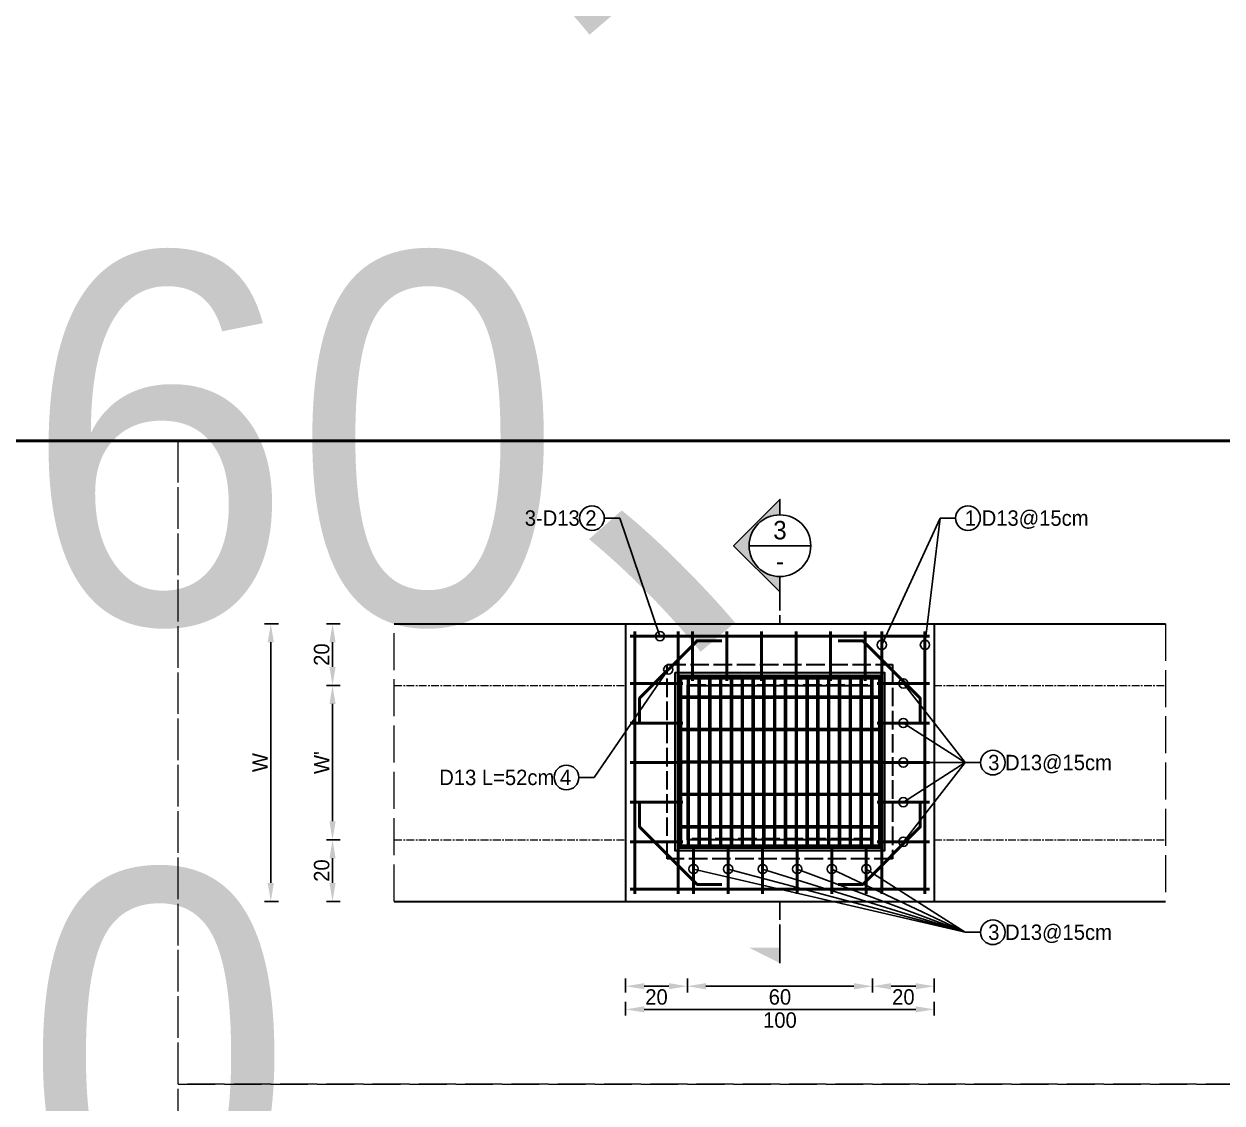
# Model space of a CAD drawing. Extents: x -7340 to 3675, y -3342 to 777.
# Drawn here: x -5630 to -5241.7, y -971.6 to -621.8 of the extents above; entities that cross this region are included whole.
import ezdxf
from ezdxf import colors
from ezdxf.entities.mleader import LeaderData, LeaderLine
from ezdxf.math import Vec2, Vec3

# ---------------------------------------------------------------- set-up
doc = ezdxf.new("R2010")
doc.units = 0
doc.header["$MEASUREMENT"] = 0
doc.linetypes.add('ACAD_ISO02W100', pattern=[15, 12, -3])
doc.linetypes.add('CENTERX2', pattern=[4, 2.5, -0.5, 0.5, -0.5])
for name, color, linetype, lineweight in [('一、3.基本-變更', 1, 'Continuous', 50), ('二、1.繪圖-既有設施', 8, 'Continuous', 20), ('二、2.繪圖-施作項目', 181, 'Continuous', 30), ('二、5.繪圖-鋼筋', 60, 'Continuous', 50), ('二、6.繪圖-其他施作項目', 35, 'Continuous', 30)]:
    doc.layers.add(name, color=color, linetype=linetype, lineweight=lineweight)
doc.layers.add('一、4.基本-隱藏', color=9, linetype='ACAD_ISO02W100', lineweight=20, plot=False)
doc.layers.add('三、3.文字-註解文字', color=2, linetype='Continuous')
doc.styles.add('次圖名(詳圖)', font='MS PGothic.ttf', dxfattribs={"height": 6})
doc.styles.add('註解文字(詳圖)', font='MS PGothic.ttf', dxfattribs={"height": 5})
doc.dimstyles.new('註解文字(詳圖)', dxfattribs={"dimtxt": 5, "dimasz": 6, "dimexe": 2, "dimexo": 5, "dimgap": 1, "dimtad": 2, "dimzin": 0, "dimdsep": 46, "dimtxsty": '註解文字(詳圖)', "dimcen": 0.1, "dimclrd": 144, "dimclre": 144, "dimclrt": 256, "dimadec": 0, "dimazin": 0, "dimtfac": 1, "dimtofl": 0, "dimtmove": 0, "dimatfit": 3, "dimfxlon": 1, "dimtolj": 1, "dimtzin": 0, "dimlwd": -1, "dimlwe": -1, "dimarcsym": 1})
pattern_1 = [(45, (-6705.3608, -652.3457), (-2.65165, 2.65165), []), (45, (-6704.477, -652.3457), (-2.65165, 2.65165), []), (45, (-6703.593, -652.3457), (-2.65165, 2.65165), []), (45, (-6702.709, -652.3457), (-2.65165, 2.65165), [])]

# ---------------------------------------------------------------- blocks, each defined once
blk = doc.blocks.new('*D345')
at = {"layer": 'Defpoints', "color": 0, "transparency": 16777216}
for p in [(-5530, -816.25), (-5510, -816.25), (-5510, -836.25)]:
    blk.add_point(p, dxfattribs=at)
at = {"layer": '三、3.文字-註解文字', "color": 144, "transparency": 16777216}
for p, q in [((-5527.5, -816.25), (-5532, -816.25)), ((-5530, -830.25), (-5530, -822.25)), ((-5527.5, -836.25), (-5532, -836.25))]:
    blk.add_line(p, q, dxfattribs=at)
for points in [[(-5531, -822.25), (-5529, -822.25), (-5530, -816.25)], [(-5531, -830.25), (-5529, -830.25), (-5530, -836.25)]]:
    blk.add_solid(points, dxfattribs=at)
at = {"layer": '三、3.文字-註解文字', "transparency": 16777216, "insert": (-5533.5, -826.25), "char_height": 5, "attachment_point": 5, "rotation": 90, "style": '註解文字(詳圖)'}
blk.add_mtext('\\A1;20', dxfattribs=at)
blk = doc.blocks.new('*D346')
at = {"layer": 'Defpoints', "color": 0, "transparency": 16777216}
for p in [(-5510, -836.25), (-5530, -886.25), (-5510, -886.25)]:
    blk.add_point(p, dxfattribs=at)
at = {"layer": '三、3.文字-註解文字', "color": 144, "transparency": 16777216}
for p, q in [((-5527.5, -836.25), (-5532, -836.25)), ((-5530, -842.25), (-5530, -880.25)), ((-5527.5, -886.25), (-5532, -886.25))]:
    blk.add_line(p, q, dxfattribs=at)
for points in [[(-5531, -842.25), (-5529, -842.25), (-5530, -836.25)], [(-5531, -880.25), (-5529, -880.25), (-5530, -886.25)]]:
    blk.add_solid(points, dxfattribs=at)
at = {"layer": '三、3.文字-註解文字', "transparency": 16777216, "insert": (-5533.5, -861.25), "char_height": 5, "attachment_point": 5, "rotation": 90, "style": '註解文字(詳圖)'}
blk.add_mtext("\\A1;W'", dxfattribs=at)
blk = doc.blocks.new('*D347')
at = {"layer": 'Defpoints', "color": 0, "transparency": 16777216}
for p in [(-5510, -886.25), (-5530, -906.25), (-5510, -906.25)]:
    blk.add_point(p, dxfattribs=at)
at = {"layer": '三、3.文字-註解文字', "color": 144, "transparency": 16777216}
for p, q in [((-5527.5, -886.25), (-5532, -886.25)), ((-5530, -892.25), (-5530, -900.25)), ((-5527.5, -906.25), (-5532, -906.25))]:
    blk.add_line(p, q, dxfattribs=at)
for points in [[(-5531, -892.25), (-5529, -892.25), (-5530, -886.25)], [(-5531, -900.25), (-5529, -900.25), (-5530, -906.25)]]:
    blk.add_solid(points, dxfattribs=at)
at = {"layer": '三、3.文字-註解文字', "transparency": 16777216, "insert": (-5533.5, -896.25), "char_height": 5, "attachment_point": 5, "rotation": 90, "style": '註解文字(詳圖)'}
blk.add_mtext('\\A1;20', dxfattribs=at)
blk = doc.blocks.new('*D348')
at = {"layer": 'Defpoints', "color": 0, "transparency": 16777216}
for p in [(-5510, -816.25), (-5550, -906.25), (-5510, -906.25)]:
    blk.add_point(p, dxfattribs=at)
at = {"layer": '三、3.文字-註解文字', "color": 144, "transparency": 16777216}
for p, q in [((-5547.5, -816.25), (-5552, -816.25)), ((-5550, -822.25), (-5550, -900.25)), ((-5547.5, -906.25), (-5552, -906.25))]:
    blk.add_line(p, q, dxfattribs=at)
for points in [[(-5551, -822.25), (-5549, -822.25), (-5550, -816.25)], [(-5551, -900.25), (-5549, -900.25), (-5550, -906.25)]]:
    blk.add_solid(points, dxfattribs=at)
at = {"layer": '三、3.文字-註解文字', "transparency": 16777216, "insert": (-5553.5, -861.25), "char_height": 5, "attachment_point": 5, "rotation": 90, "style": '註解文字(詳圖)'}
blk.add_mtext('\\A1;W', dxfattribs=at)
blk = doc.blocks.new('_Small')
at = {"color": 0, "linetype": 'ByBlock', "lineweight": -2}
blk.add_circle((0, 0), 0.25, dxfattribs=at)
blk = doc.blocks.new('*D371')
at = {"layer": 'Defpoints', "color": 0, "transparency": 16777216}
for p in [(-5435, -886.25), (-5415, -886.25), (-5435, -933.75)]:
    blk.add_point(p, dxfattribs=at)
at = {"layer": '三、3.文字-註解文字', "color": 144, "transparency": 16777216}
for p, q in [((-5435, -931.25), (-5435, -935.75)), ((-5415, -931.25), (-5415, -935.75)), ((-5421, -933.75), (-5429, -933.75))]:
    blk.add_line(p, q, dxfattribs=at)
for points in [[(-5429, -932.75), (-5429, -934.75), (-5435, -933.75)], [(-5421, -932.75), (-5421, -934.75), (-5415, -933.75)]]:
    blk.add_solid(points, dxfattribs=at)
at = {"layer": '三、3.文字-註解文字', "transparency": 16777216, "insert": (-5425, -937.25), "char_height": 5, "attachment_point": 5, "style": '註解文字(詳圖)'}
blk.add_mtext('\\A1;20', dxfattribs=at)
blk = doc.blocks.new('*D368')
at = {"layer": 'Defpoints', "color": 0, "transparency": 16777216}
for p in [(-5415, -886.25), (-5355, -886.25), (-5355, -933.75)]:
    blk.add_point(p, dxfattribs=at)
at = {"layer": '三、3.文字-註解文字', "color": 144, "transparency": 16777216}
for p, q in [((-5415, -931.25), (-5415, -935.75)), ((-5355, -931.25), (-5355, -935.75)), ((-5409, -933.75), (-5361, -933.75))]:
    blk.add_line(p, q, dxfattribs=at)
for points in [[(-5409, -932.75), (-5409, -934.75), (-5415, -933.75)], [(-5361, -932.75), (-5361, -934.75), (-5355, -933.75)]]:
    blk.add_solid(points, dxfattribs=at)
at = {"layer": '三、3.文字-註解文字', "transparency": 16777216, "insert": (-5385, -937.25), "char_height": 5, "attachment_point": 5, "style": '註解文字(詳圖)'}
blk.add_mtext('\\A1;60', dxfattribs=at)
blk = doc.blocks.new('*D369')
at = {"layer": 'Defpoints', "color": 0, "transparency": 16777216}
for p in [(-5355, -886.25), (-5335, -886.25), (-5335, -933.75)]:
    blk.add_point(p, dxfattribs=at)
at = {"layer": '三、3.文字-註解文字', "color": 144, "transparency": 16777216}
for p, q in [((-5355, -931.25), (-5355, -935.75)), ((-5335, -931.25), (-5335, -935.75)), ((-5349, -933.75), (-5341, -933.75))]:
    blk.add_line(p, q, dxfattribs=at)
for points in [[(-5349, -932.75), (-5349, -934.75), (-5355, -933.75)], [(-5341, -932.75), (-5341, -934.75), (-5335, -933.75)]]:
    blk.add_solid(points, dxfattribs=at)
at = {"layer": '三、3.文字-註解文字', "transparency": 16777216, "insert": (-5345, -937.25), "char_height": 5, "attachment_point": 5, "style": '註解文字(詳圖)'}
blk.add_mtext('\\A1;20', dxfattribs=at)
blk = doc.blocks.new('*D370')
at = {"layer": 'Defpoints', "color": 0, "transparency": 16777216}
for p in [(-5435, -906.25), (-5335, -906.25), (-5335, -941.25)]:
    blk.add_point(p, dxfattribs=at)
at = {"layer": '三、3.文字-註解文字', "color": 144, "transparency": 16777216}
for p, q in [((-5435, -938.75), (-5435, -943.25)), ((-5335, -938.75), (-5335, -943.25)), ((-5429, -941.25), (-5341, -941.25))]:
    blk.add_line(p, q, dxfattribs=at)
for points in [[(-5429, -940.25), (-5429, -942.25), (-5435, -941.25)], [(-5341, -940.25), (-5341, -942.25), (-5335, -941.25)]]:
    blk.add_solid(points, dxfattribs=at)
at = {"layer": '三、3.文字-註解文字', "transparency": 16777216, "insert": (-5385, -944.75), "char_height": 5, "attachment_point": 5, "style": '註解文字(詳圖)'}
blk.add_mtext('\\A1;100', dxfattribs=at)

msp = doc.modelspace()

# ---------------------------------------------------------------- hatches: boundary and pattern name
at = {"layer": '三、3.文字-註解文字'}
h = msp.add_hatch(color=256, dxfattribs=at)
h.dxf.hatch_style = 1
h.paths.add_polyline_path([(-5385, -775.943), (-5400, -790.943), (-5385, -805.943), (-5385, -800.943, -0.4142136), (-5395, -790.943, -0.4142136), (-5385, -780.943)])
h = msp.add_hatch(color=256, dxfattribs=at)
h.dxf.hatch_style = 1
h.paths.add_polyline_path([(-5395, -921.25), (-5385, -926.25), (-5385, -921.25)])
at = {"layer": '二、6.繪圖-其他施作項目'}
h = msp.add_hatch(color=256, dxfattribs=at)
h.dxf.hatch_style = 1
h.paths.add_polyline_path([(-5418.9, -889.9), (-5351.1, -889.9), (-5351.1, -832.1), (-5418.9, -832.1)])
h.paths.add_polyline_path([(-5418, -889), (-5352, -889), (-5352, -833), (-5418, -833)], flags=16)
h = msp.add_hatch(dxfattribs=at)
h.set_pattern_fill('ANSI34', color=256, scale=5)
h.set_pattern_definition(pattern_1)
h.paths.add_polyline_path([(-5353, -839.75), (-5417, -839.75), (-5417, -840.25), (-5353, -840.25)])
h = msp.add_hatch(dxfattribs=at)
h.set_pattern_fill('ANSI34', color=256, scale=5)
h.set_pattern_definition(pattern_1)
h.paths.add_polyline_path([(-5353, -850.25), (-5417, -850.25), (-5417, -850.75), (-5353, -850.75)])
h = msp.add_hatch(dxfattribs=at)
h.set_pattern_fill('ANSI34', color=256, scale=5)
h.set_pattern_definition(pattern_1)
h.paths.add_polyline_path([(-5353, -860.75), (-5417, -860.75), (-5417, -861.25), (-5353, -861.25)])
h = msp.add_hatch(dxfattribs=at)
h.set_pattern_fill('ANSI34', color=256, scale=5)
h.set_pattern_definition(pattern_1)
h.paths.add_polyline_path([(-5353, -871.25), (-5417, -871.25), (-5417, -871.75), (-5353, -871.75)])
h = msp.add_hatch(dxfattribs=at)
h.set_pattern_fill('ANSI34', color=256, scale=5)
h.set_pattern_definition(pattern_1)
h.paths.add_polyline_path([(-5353, -881.75), (-5417, -881.75), (-5417, -882.25), (-5353, -882.25)])

# ---------------------------------------------------------------- linework, layer by layer
at = {"layer": '一、3.基本-變更'}
msp.add_lwpolyline([(-7340, -757), (-3920, -757), (-3920, -1264), (-7340, -1264)], close=True, dxfattribs=at)
at = {"layer": '一、4.基本-隱藏'}
for points in [[(-5580, -757), (-4800, -757), (-4800, -1264), (-5580, -1264)], [(-5580, -757), (-5190, -757), (-5190, -965.5), (-5580, -965.5)], [(-5510, -816.25), (-5260, -816.25), (-5260, -906.25), (-5510, -906.25)], [(-5580, -965.5), (-5190, -965.5), (-5190, -1010.5), (-5580, -1010.5)]]:
    msp.add_lwpolyline(points, close=True, dxfattribs=at)
at = {"layer": '三、3.文字-註解文字'}
for points in [[(-5385, -780.943), (-5385, -775.943), (-5400, -790.943), (-5385, -805.943), (-5385, -800.943)], [(-5395, -790.943), (-5375, -790.943)], [(-5385, -926.25), (-5385, -916.25)]]:
    msp.add_lwpolyline(points, dxfattribs=at)
at = {"layer": '三、3.文字-註解文字', "linetype": 'ACAD_ISO02W100', "ltscale": 0.5}
for points in [[(-5385, -805.943), (-5385, -815.943)], [(-5385, -906.25), (-5385, -916.25)]]:
    msp.add_lwpolyline(points, dxfattribs=at)
at = {"layer": '三、3.文字-註解文字'}
for centre, radius in [((-5445.93, -782), 4), ((-5324.07, -782), 4), ((-5385, -790.943), 10), ((-5316, -861.25), 4), ((-5454.181, -866.069), 4), ((-5316, -916.25), 4)]:
    msp.add_circle(centre, radius, dxfattribs=at)
at = {"layer": '二、1.繪圖-既有設施', "linetype": 'CENTERX2'}
for points in [[(-5510, -836.25), (-5435, -836.25)], [(-5335, -836.25), (-5260, -836.25)], [(-5510, -886.25), (-5435, -886.25)], [(-5335, -886.25), (-5260, -886.25)]]:
    msp.add_lwpolyline(points, dxfattribs=at)
at = {"layer": '二、2.繪圖-施作項目'}
for points in [[(-5510, -816.25), (-5260, -816.25)], [(-5435, -816.25), (-5435, -906.25)], [(-5335, -816.25), (-5335, -906.25)], [(-5510, -906.25), (-5260, -906.25)]]:
    msp.add_lwpolyline(points, dxfattribs=at)
msp.add_lwpolyline([(-5415, -836.25), (-5355, -836.25), (-5355, -886.25), (-5415, -886.25)], close=True, dxfattribs=at)
at = {"layer": '二、5.繪圖-鋼筋'}
for points in [[(-5432, -818.75), (-5432, -903.75)], [(-5418, -818.75), (-5418, -903.75)], [(-5413.362, -834.75), (-5413.362, -818.75)], [(-5402.162, -834.75), (-5402.162, -818.75)], [(-5390.962, -834.75), (-5390.962, -818.75)], [(-5379.762, -834.75), (-5379.762, -818.75)], [(-5368.562, -834.75), (-5368.562, -818.75)], [(-5357.362, -834.75), (-5357.362, -818.75)], [(-5352, -818.75), (-5352, -903.75)], [(-5338, -818.75), (-5338, -903.75)], [(-5433.5, -820.25), (-5336.5, -820.25)], [(-5430.5, -848.388), (-5430.5, -840.388), (-5411.862, -821.75), (-5403.862, -821.75)], [(-5339.5, -848.388), (-5339.5, -840.388), (-5358.138, -821.75), (-5366.138, -821.75)], [(-5433.5, -835.6), (-5416.5, -835.6)], [(-5353.5, -835.6), (-5336.5, -835.6)], [(-5433.5, -848.43), (-5416.5, -848.43)], [(-5353.5, -848.43), (-5336.5, -848.43)], [(-5433.5, -861.25), (-5416.5, -861.25)], [(-5353.5, -861.25), (-5336.5, -861.25)], [(-5433.5, -874.09), (-5416.5, -874.09)], [(-5430.5, -874.112), (-5430.5, -882.112), (-5411.862, -900.75), (-5403.862, -900.75)], [(-5339.5, -874.112), (-5339.5, -882.112), (-5358.138, -900.75), (-5366.138, -900.75)], [(-5353.5, -874.09), (-5336.5, -874.09)], [(-5433.5, -886.92), (-5416.5, -886.92)], [(-5413, -903.75), (-5413, -887.75)], [(-5401.8, -903.75), (-5401.8, -887.75)], [(-5390.6, -903.75), (-5390.6, -887.75)], [(-5379.4, -903.75), (-5379.4, -887.75)], [(-5368.2, -903.75), (-5368.2, -887.75)], [(-5357, -903.75), (-5357, -887.75)], [(-5353.5, -886.92), (-5336.5, -886.92)], [(-5433.5, -902.25), (-5336.5, -902.25)]]:
    msp.add_lwpolyline(points, dxfattribs=at)
at = {"layer": '二、6.繪圖-其他施作項目', "linetype": 'ACAD_ISO02W100', "ltscale": 0.5}
for points in [[(-5421.5, -829.5), (-5348.5, -829.5), (-5348.5, -892.5), (-5421.5, -892.5)], [(-5415, -836), (-5355, -836), (-5355, -886), (-5415, -886)]]:
    msp.add_lwpolyline(points, close=True, dxfattribs=at)
at = {"layer": '二、6.繪圖-其他施作項目'}
for points in [[(-5418.9, -832.1), (-5351.1, -832.1), (-5351.1, -889.9), (-5418.9, -889.9)], [(-5418, -833), (-5352, -833), (-5352, -889), (-5418, -889)], [(-5417.5, -833.5), (-5352.5, -833.5), (-5352.5, -888.5), (-5417.5, -888.5)]]:
    msp.add_lwpolyline(points, close=True, dxfattribs=at)
for points in [[(-5417.5, -833.5), (-5352.5, -833.5)], [(-5417.5, -833.5), (-5417.5, -888.5)], [(-5417, -833.5), (-5417, -888.5)], [(-5417, -834), (-5353, -834)], [(-5415, -834), (-5415, -839.75)], [(-5414.5, -834), (-5414.5, -839.75)], [(-5411.5, -834), (-5411.5, -839.75)], [(-5411, -834), (-5411, -839.75)], [(-5408, -834), (-5408, -839.75)], [(-5407.5, -834), (-5407.5, -839.75)], [(-5404.5, -834), (-5404.5, -839.75)], [(-5404, -834), (-5404, -839.75)], [(-5401, -834), (-5401, -839.75)], [(-5400.5, -834), (-5400.5, -839.75)], [(-5397.5, -834), (-5397.5, -839.75)], [(-5397, -834), (-5397, -839.75)], [(-5394, -834), (-5394, -839.75)], [(-5393.5, -834), (-5393.5, -839.75)], [(-5390.5, -834), (-5390.5, -839.75)], [(-5390, -834), (-5390, -839.75)], [(-5387, -834), (-5387, -839.75)], [(-5386.5, -834), (-5386.5, -839.75)], [(-5383.5, -834), (-5383.5, -839.75)], [(-5383, -834), (-5383, -839.75)], [(-5380, -834), (-5380, -839.75)], [(-5379.5, -834), (-5379.5, -839.75)], [(-5376.5, -834), (-5376.5, -839.75)], [(-5376, -834), (-5376, -839.75)], [(-5373, -834), (-5373, -839.75)], [(-5372.5, -834), (-5372.5, -839.75)], [(-5369.5, -834), (-5369.5, -839.75)], [(-5369, -834), (-5369, -839.75)], [(-5366, -834), (-5366, -839.75)], [(-5365.5, -834), (-5365.5, -839.75)], [(-5362.5, -834), (-5362.5, -839.75)], [(-5362, -834), (-5362, -839.75)], [(-5359, -834), (-5359, -839.75)], [(-5358.5, -834), (-5358.5, -839.75)], [(-5355.5, -834), (-5355.5, -839.75)], [(-5355, -834), (-5355, -839.75)], [(-5353, -833.5), (-5353, -888.5)], [(-5352.5, -833.5), (-5352.5, -888.5)], [(-5417, -839.75), (-5353, -839.75)], [(-5417, -840.25), (-5353, -840.25)], [(-5415, -840.25), (-5415, -850.25)], [(-5414.5, -840.25), (-5414.5, -850.25)], [(-5411.5, -840.25), (-5411.5, -850.25)], [(-5411, -840.25), (-5411, -850.25)], [(-5408, -840.25), (-5408, -850.25)], [(-5407.5, -840.25), (-5407.5, -850.25)], [(-5404.5, -840.25), (-5404.5, -850.25)], [(-5404, -840.25), (-5404, -850.25)], [(-5401, -840.25), (-5401, -850.25)], [(-5400.5, -840.25), (-5400.5, -850.25)], [(-5397.5, -840.25), (-5397.5, -850.25)], [(-5397, -840.25), (-5397, -850.25)], [(-5394, -840.25), (-5394, -850.25)], [(-5393.5, -840.25), (-5393.5, -850.25)], [(-5390.5, -840.25), (-5390.5, -850.25)], [(-5390, -840.25), (-5390, -850.25)], [(-5387, -840.25), (-5387, -850.25)], [(-5386.5, -840.25), (-5386.5, -850.25)], [(-5383.5, -840.25), (-5383.5, -850.25)], [(-5383, -840.25), (-5383, -850.25)], [(-5380, -840.25), (-5380, -850.25)], [(-5379.5, -840.25), (-5379.5, -850.25)], [(-5376.5, -840.25), (-5376.5, -850.25)], [(-5376, -840.25), (-5376, -850.25)], [(-5373, -840.25), (-5373, -850.25)], [(-5372.5, -840.25), (-5372.5, -850.25)], [(-5369.5, -840.25), (-5369.5, -850.25)], [(-5369, -840.25), (-5369, -850.25)], [(-5366, -840.25), (-5366, -850.25)], [(-5365.5, -840.25), (-5365.5, -850.25)], [(-5362.5, -840.25), (-5362.5, -850.25)], [(-5362, -840.25), (-5362, -850.25)], [(-5359, -840.25), (-5359, -850.25)], [(-5358.5, -840.25), (-5358.5, -850.25)], [(-5355.5, -840.25), (-5355.5, -850.25)], [(-5355, -840.25), (-5355, -850.25)], [(-5417, -850.25), (-5353, -850.25)], [(-5417, -850.75), (-5353, -850.75)], [(-5415, -850.75), (-5415, -860.75)], [(-5414.5, -850.75), (-5414.5, -860.75)], [(-5411.5, -850.75), (-5411.5, -860.75)], [(-5411, -850.75), (-5411, -860.75)], [(-5408, -850.75), (-5408, -860.75)], [(-5407.5, -850.75), (-5407.5, -860.75)], [(-5404.5, -850.75), (-5404.5, -860.75)], [(-5404, -850.75), (-5404, -860.75)], [(-5401, -850.75), (-5401, -860.75)], [(-5400.5, -850.75), (-5400.5, -860.75)], [(-5397.5, -850.75), (-5397.5, -860.75)], [(-5397, -850.75), (-5397, -860.75)], [(-5394, -850.75), (-5394, -860.75)], [(-5393.5, -850.75), (-5393.5, -860.75)], [(-5390.5, -850.75), (-5390.5, -860.75)], [(-5390, -850.75), (-5390, -860.75)], [(-5387, -850.75), (-5387, -860.75)], [(-5386.5, -850.75), (-5386.5, -860.75)], [(-5383.5, -850.75), (-5383.5, -860.75)], [(-5383, -850.75), (-5383, -860.75)], [(-5380, -850.75), (-5380, -860.75)], [(-5379.5, -850.75), (-5379.5, -860.75)], [(-5376.5, -850.75), (-5376.5, -860.75)], [(-5376, -850.75), (-5376, -860.75)], [(-5373, -850.75), (-5373, -860.75)], [(-5372.5, -850.75), (-5372.5, -860.75)], [(-5369.5, -850.75), (-5369.5, -860.75)], [(-5369, -850.75), (-5369, -860.75)], [(-5366, -850.75), (-5366, -860.75)], [(-5365.5, -850.75), (-5365.5, -860.75)], [(-5362.5, -850.75), (-5362.5, -860.75)], [(-5362, -850.75), (-5362, -860.75)], [(-5359, -850.75), (-5359, -860.75)], [(-5358.5, -850.75), (-5358.5, -860.75)], [(-5355.5, -850.75), (-5355.5, -860.75)], [(-5355, -850.75), (-5355, -860.75)], [(-5417, -860.75), (-5353, -860.75)], [(-5417, -861.25), (-5353, -861.25)], [(-5415, -861.25), (-5415, -871.25)], [(-5414.5, -861.25), (-5414.5, -871.25)], [(-5411.5, -861.25), (-5411.5, -871.25)], [(-5411, -861.25), (-5411, -871.25)], [(-5408, -861.25), (-5408, -871.25)], [(-5407.5, -861.25), (-5407.5, -871.25)], [(-5404.5, -861.25), (-5404.5, -871.25)], [(-5404, -861.25), (-5404, -871.25)], [(-5401, -861.25), (-5401, -871.25)], [(-5400.5, -861.25), (-5400.5, -871.25)], [(-5397.5, -861.25), (-5397.5, -871.25)], [(-5397, -861.25), (-5397, -871.25)], [(-5394, -861.25), (-5394, -871.25)], [(-5393.5, -861.25), (-5393.5, -871.25)], [(-5390.5, -861.25), (-5390.5, -871.25)], [(-5390, -861.25), (-5390, -871.25)], [(-5387, -861.25), (-5387, -871.25)], [(-5386.5, -861.25), (-5386.5, -871.25)], [(-5383.5, -861.25), (-5383.5, -871.25)], [(-5383, -861.25), (-5383, -871.25)], [(-5380, -861.25), (-5380, -871.25)], [(-5379.5, -861.25), (-5379.5, -871.25)], [(-5376.5, -861.25), (-5376.5, -871.25)], [(-5376, -861.25), (-5376, -871.25)], [(-5373, -861.25), (-5373, -871.25)], [(-5372.5, -861.25), (-5372.5, -871.25)], [(-5369.5, -861.25), (-5369.5, -871.25)], [(-5369, -861.25), (-5369, -871.25)], [(-5366, -861.25), (-5366, -871.25)], [(-5365.5, -861.25), (-5365.5, -871.25)], [(-5362.5, -861.25), (-5362.5, -871.25)], [(-5362, -861.25), (-5362, -871.25)], [(-5359, -861.25), (-5359, -871.25)], [(-5358.5, -861.25), (-5358.5, -871.25)], [(-5355.5, -861.25), (-5355.5, -871.25)], [(-5355, -861.25), (-5355, -871.25)], [(-5417, -871.25), (-5353, -871.25)], [(-5417, -871.75), (-5353, -871.75)], [(-5415, -871.75), (-5415, -881.75)], [(-5414.5, -871.75), (-5414.5, -881.75)], [(-5411.5, -871.75), (-5411.5, -881.75)], [(-5411, -871.75), (-5411, -881.75)], [(-5408, -871.75), (-5408, -881.75)], [(-5407.5, -871.75), (-5407.5, -881.75)], [(-5404.5, -871.75), (-5404.5, -881.75)], [(-5404, -871.75), (-5404, -881.75)], [(-5401, -871.75), (-5401, -881.75)], [(-5400.5, -871.75), (-5400.5, -881.75)], [(-5397.5, -871.75), (-5397.5, -881.75)], [(-5397, -871.75), (-5397, -881.75)], [(-5394, -871.75), (-5394, -881.75)], [(-5393.5, -871.75), (-5393.5, -881.75)], [(-5390.5, -871.75), (-5390.5, -881.75)], [(-5390, -871.75), (-5390, -881.75)], [(-5387, -871.75), (-5387, -881.75)], [(-5386.5, -871.75), (-5386.5, -881.75)], [(-5383.5, -871.75), (-5383.5, -881.75)], [(-5383, -871.75), (-5383, -881.75)], [(-5380, -871.75), (-5380, -881.75)], [(-5379.5, -871.75), (-5379.5, -881.75)], [(-5376.5, -871.75), (-5376.5, -881.75)], [(-5376, -871.75), (-5376, -881.75)], [(-5373, -871.75), (-5373, -881.75)], [(-5372.5, -871.75), (-5372.5, -881.75)], [(-5369.5, -871.75), (-5369.5, -881.75)], [(-5369, -871.75), (-5369, -881.75)], [(-5366, -871.75), (-5366, -881.75)], [(-5365.5, -871.75), (-5365.5, -881.75)], [(-5362.5, -871.75), (-5362.5, -881.75)], [(-5362, -871.75), (-5362, -881.75)], [(-5359, -871.75), (-5359, -881.75)], [(-5358.5, -871.75), (-5358.5, -881.75)], [(-5355.5, -871.75), (-5355.5, -881.75)], [(-5355, -871.75), (-5355, -881.75)], [(-5417, -881.75), (-5353, -881.75)], [(-5417, -882.25), (-5353, -882.25)], [(-5415, -882.25), (-5415, -888)], [(-5414.5, -882.25), (-5414.5, -888)], [(-5411.5, -882.25), (-5411.5, -888)], [(-5411, -882.25), (-5411, -888)], [(-5408, -882.25), (-5408, -888)], [(-5407.5, -882.25), (-5407.5, -888)], [(-5404.5, -882.25), (-5404.5, -888)], [(-5404, -882.25), (-5404, -888)], [(-5401, -882.25), (-5401, -888)], [(-5400.5, -882.25), (-5400.5, -888)], [(-5397.5, -882.25), (-5397.5, -888)], [(-5397, -882.25), (-5397, -888)], [(-5394, -882.25), (-5394, -888)], [(-5393.5, -882.25), (-5393.5, -888)], [(-5390.5, -882.25), (-5390.5, -888)], [(-5390, -882.25), (-5390, -888)], [(-5387, -882.25), (-5387, -888)], [(-5386.5, -882.25), (-5386.5, -888)], [(-5383.5, -882.25), (-5383.5, -888)], [(-5383, -882.25), (-5383, -888)], [(-5380, -882.25), (-5380, -888)], [(-5379.5, -882.25), (-5379.5, -888)], [(-5376.5, -882.25), (-5376.5, -888)], [(-5376, -882.25), (-5376, -888)], [(-5373, -882.25), (-5373, -888)], [(-5372.5, -882.25), (-5372.5, -888)], [(-5369.5, -882.25), (-5369.5, -888)], [(-5369, -882.25), (-5369, -888)], [(-5366, -882.25), (-5366, -888)], [(-5365.5, -882.25), (-5365.5, -888)], [(-5362.5, -882.25), (-5362.5, -888)], [(-5362, -882.25), (-5362, -888)], [(-5359, -882.25), (-5359, -888)], [(-5358.5, -882.25), (-5358.5, -888)], [(-5355.5, -882.25), (-5355.5, -888)], [(-5355, -882.25), (-5355, -888)], [(-5417.5, -888.5), (-5352.5, -888.5)], [(-5417, -888), (-5353, -888)]]:
    msp.add_lwpolyline(points, dxfattribs=at)

# ---------------------------------------------------------------- texts
at = {"layer": '一、4.基本-隱藏', "insert": (-5630, -657), "char_height": 120, "attachment_point": 5, "style": '次圖名(詳圖)'}
msp.add_mtext_dynamic_manual_height_columns("{\\fMS PGothic|b0|i0|c128|p34;W'=50，h=100、80、60、40}", width=698.49542, gutter_width=30, heights=[0], dxfattribs=at)
at = {"layer": '三、3.文字-註解文字', "char_height": 6, "attachment_point": 5, "style": '註解文字(詳圖)'}
for s, insert in [('3', (-5385, -785.943)), ('-', (-5385, -795.943))]:
    msp.add_mtext_dynamic_manual_height_columns(s, width=6.60394, gutter_width=25, heights=[0], dxfattribs=dict(at, insert=insert))

# ---------------------------------------------------------------- dimensions: what is measured, and where the dimension line sits
at = {"layer": '三、3.文字-註解文字'}
for base, p1, p2, text, picture, middle in [((-5550, -906.25), (-5510, -816.25), (-5510, -906.25), 'W', '*D348', (-5553.5, -861.25)), ((-5530, -816.25), (-5510, -836.25), (-5510, -816.25), '20', '*D345', (-5533.5, -826.25)), ((-5530, -886.25), (-5510, -836.25), (-5510, -886.25), "W'", '*D346', (-5533.5, -861.25)), ((-5530, -906.25), (-5510, -886.25), (-5510, -906.25), '20', '*D347', (-5533.5, -896.25))]:
    dim = msp.add_linear_dim(base=base, p1=p1, p2=p2, angle=90, text=text, dimstyle='註解文字(詳圖)', dxfattribs=at)
    dim.commit()
    dim.dimension.update_dxf_attribs({"geometry": picture, "text_midpoint": middle})
for base, p1, p2, text, picture, middle in [((-5435, -933.75), (-5415, -886.25), (-5435, -886.25), '20', '*D371', (-5425, -937.25)), ((-5355, -933.75), (-5415, -886.25), (-5355, -886.25), '60', '*D368', (-5385, -937.25)), ((-5335, -933.75), (-5355, -886.25), (-5335, -886.25), '20', '*D369', (-5345, -937.25)), ((-5335, -941.25), (-5435, -906.25), (-5335, -906.25), '100', '*D370', (-5385, -944.75))]:
    dim = msp.add_linear_dim(base=base, p1=p1, p2=p2, text=text, dimstyle='註解文字(詳圖)', dxfattribs=at)
    dim.commit()
    dim.dimension.update_dxf_attribs({"geometry": picture, "text_midpoint": middle})

# ---------------------------------------------------------------- leaders
ml = msp.add_multileader_mtext('Standard', dxfattribs=at)
ml.set_content('{\\fMS PGothic|b0|i0|c128|p34;3-D13 }2{\\fMS PGothic|b0|i0|c128|p34; }', color=256, style='註解文字(詳圖)')
ml.set_leader_properties(color=144, linetype='ByLayer', lineweight=-1)
ml.set_arrow_properties(name='SMALL')
ml.build(insert=Vec2(0, 0))
ml.multileader.update_dxf_attribs({"dogleg_length": 5, "arrow_head_size": 6})
ctx = ml.context
ctx.base_point, ctx.char_height, ctx.arrow_head_size, ctx.landing_gap_size, ctx.plane_origin = Vec3(-5471.305, -782), 5, 6, 2.5, Vec3(-5535.339, -829.835)
ctx.text_align_type = 2
notes = []
notes.append((ctx, [(1, (1, 1, 0), (-5436.93, -782), (-1, 0), 5, [(0, [(-5423.884, -820.25)], 0, [])])]))
ctx.mtext.insert, ctx.mtext.width, ctx.mtext.alignment, ctx.mtext.flow_direction = Vec3(-5444.43, -779.486), 42.33146, 3, 5
ml = msp.add_multileader_mtext('Standard', dxfattribs=at)
ml.set_content('{\\fMS PGothic|b0|i0|c128|p34;1 }D13@15cm', color=256, style='註解文字(詳圖)')
ml.set_leader_properties(color=144, linetype='ByLayer', lineweight=-1)
ml.set_arrow_properties(name='SMALL')
ml.build(insert=Vec2(0, 0))
ml.multileader.update_dxf_attribs({"dogleg_length": 5, "arrow_head_size": 6})
ctx = ml.context
ctx.base_point, ctx.char_height, ctx.arrow_head_size, ctx.landing_gap_size, ctx.plane_origin = Vec3(-5328.07, -782), 5, 6, 3, Vec3(-5370.695, -829.835)
notes.append((ctx, [(0, (1, 1, 0), (-5333.07, -782), (1, 0), 5, [(0, [(-5352, -823.081)], 0, [])])]))
ctx.mtext.insert, ctx.mtext.flow_direction = Vec3(-5325.07, -779.486), 5
ml = msp.add_multileader_mtext('Standard', dxfattribs=at)
ml.set_content('{\\fMS PGothic|b0|i0|c128|p34; }', color=256, style='註解文字(詳圖)')
ml.set_leader_properties(color=144, linetype='ByLayer', lineweight=-1)
ml.set_arrow_properties(name='SMALL')
ml.build(insert=Vec2(0, 0))
ml.multileader.update_dxf_attribs({"dogleg_length": 5, "arrow_head_size": 6})
ctx = ml.context
ctx.base_point, ctx.char_height, ctx.arrow_head_size, ctx.landing_gap_size, ctx.plane_origin = Vec3(-5328.07, -782), 5, 6, 3, Vec3(-5356.695, -829.835)
notes.append((ctx, [(0, (1, 1, 0), (-5333.07, -782), (1, 0), 5, [(0, [(-5338, -823.081)], 0, [])])]))
ctx.mtext.insert, ctx.mtext.flow_direction = Vec3(-5325.07, -779.5), 5
ml = msp.add_multileader_mtext('Standard', dxfattribs=at)
ml.set_content('{\\fMS PGothic|b0|i0|c128|p34;D13 }L=52cm{\\fMS PGothic|b0|i0|c128|p34; 4 }', color=256, style='註解文字(詳圖)')
ml.set_leader_properties(color=144, linetype='ByLayer', lineweight=-1)
ml.set_arrow_properties(name='SMALL')
ml.build(insert=Vec2(0, 0))
ml.multileader.update_dxf_attribs({"dogleg_length": 5, "arrow_head_size": 6})
ctx = ml.context
ctx.base_point, ctx.char_height, ctx.arrow_head_size, ctx.landing_gap_size, ctx.plane_origin = Vec3(-5498.335, -866.069), 5, 6, 2.5, Vec3(-5543.59, -913.903)
ctx.text_align_type = 2
notes.append((ctx, [(1, (1, 1, 0), (-5445.181, -866.069), (-1, 0), 5, [(0, [(-5421.181, -831.069)], 0, [])])]))
ctx.mtext.insert, ctx.mtext.width, ctx.mtext.alignment, ctx.mtext.flow_direction = Vec3(-5452.681, -863.555), 45.36597, 3, 5
ml = msp.add_multileader_mtext('Standard', dxfattribs=at)
ml.set_content('3{\\fMS PGothic|b0|i0|c128|p34; D13@15cm}', color=256, style='註解文字(詳圖)')
ml.set_leader_properties(color=144, linetype='ByLayer', lineweight=-1)
ml.set_arrow_properties(name='SMALL')
ml.build(insert=Vec2(0, 0))
ml.multileader.update_dxf_attribs({"dogleg_length": 5, "arrow_head_size": 6})
ctx = ml.context
ctx.base_point, ctx.char_height, ctx.arrow_head_size, ctx.landing_gap_size, ctx.plane_origin = Vec3(-5320, -861.25), 5, 6, 2.5, Vec3(-5362.625, -909.085)
notes.append((ctx, [(0, (1, 1, 0), (-5325, -861.25), (1, 0), 5, [(0, [(-5345, -835.6)], 0, [])])]))
ctx.mtext.insert, ctx.mtext.flow_direction = Vec3(-5317.5, -858.736), 5
ml = msp.add_multileader_mtext('Standard', dxfattribs=at)
ml.set_content('{\\fMS PGothic|b0|i0|c128|p34; }', color=256, style='註解文字(詳圖)')
ml.set_leader_properties(color=144, linetype='ByLayer', lineweight=-1)
ml.set_arrow_properties(name='SMALL')
ml.build(insert=Vec2(0, 0))
ml.multileader.update_dxf_attribs({"dogleg_length": 5, "arrow_head_size": 6})
ctx = ml.context
ctx.base_point, ctx.char_height, ctx.arrow_head_size, ctx.landing_gap_size, ctx.plane_origin = Vec3(-5320, -861.25), 5, 6, 3, Vec3(-5348.625, -909.085)
notes.append((ctx, [(0, (1, 1, 0), (-5325, -861.25), (1, 0), 5, [(0, [(-5345, -848.43)], 0, [])])]))
ctx.mtext.insert, ctx.mtext.flow_direction = Vec3(-5317, -858.75), 5
ml = msp.add_multileader_mtext('Standard', dxfattribs=at)
ml.set_content('{\\fMS PGothic|b0|i0|c128|p34; }', color=256, style='註解文字(詳圖)')
ml.set_leader_properties(color=144, linetype='ByLayer', lineweight=-1)
ml.set_arrow_properties(name='SMALL')
ml.build(insert=Vec2(0, 0))
ml.multileader.update_dxf_attribs({"dogleg_length": 5, "arrow_head_size": 6})
ctx = ml.context
ctx.base_point, ctx.char_height, ctx.arrow_head_size, ctx.landing_gap_size, ctx.plane_origin = Vec3(-5320, -861.25), 5, 6, 3, Vec3(-5348.625, -923.585)
notes.append((ctx, [(0, (1, 1, 0), (-5325, -861.25), (1, 0), 5, [(0, [(-5345, -861.25)], 0, [])])]))
ctx.mtext.insert, ctx.mtext.flow_direction = Vec3(-5317, -858.75), 5
ml = msp.add_multileader_mtext('Standard', dxfattribs=at)
ml.set_content('{\\fMS PGothic|b0|i0|c128|p34; }', color=256, style='註解文字(詳圖)')
ml.set_leader_properties(color=144, linetype='ByLayer', lineweight=-1)
ml.set_arrow_properties(name='SMALL')
ml.build(insert=Vec2(0, 0))
ml.multileader.update_dxf_attribs({"dogleg_length": 5, "arrow_head_size": 6})
ctx = ml.context
ctx.base_point, ctx.char_height, ctx.arrow_head_size, ctx.landing_gap_size, ctx.plane_origin = Vec3(-5320, -861.25), 5, 6, 3, Vec3(-5348.625, -938.085)
notes.append((ctx, [(0, (1, 1, 0), (-5325, -861.25), (1, 0), 5, [(0, [(-5345, -874.09)], 0, [])])]))
ctx.mtext.insert, ctx.mtext.flow_direction = Vec3(-5317, -858.75), 5
ml = msp.add_multileader_mtext('Standard', dxfattribs=at)
ml.set_content('{\\fMS PGothic|b0|i0|c128|p34; }', color=256, style='註解文字(詳圖)')
ml.set_leader_properties(color=144, linetype='ByLayer', lineweight=-1)
ml.set_arrow_properties(name='SMALL')
ml.build(insert=Vec2(0, 0))
ml.multileader.update_dxf_attribs({"dogleg_length": 5, "arrow_head_size": 6})
ctx = ml.context
ctx.base_point, ctx.char_height, ctx.arrow_head_size, ctx.landing_gap_size, ctx.plane_origin = Vec3(-5320, -861.25), 5, 6, 3, Vec3(-5348.625, -952.585)
notes.append((ctx, [(0, (1, 1, 0), (-5325, -861.25), (1, 0), 5, [(0, [(-5345, -886.92)], 0, [])])]))
ctx.mtext.insert, ctx.mtext.flow_direction = Vec3(-5317, -858.75), 5
ml = msp.add_multileader_mtext('Standard', dxfattribs=at)
ml.set_content('{\\fMS PGothic|b0|i0|c128|p34; }', color=256, style='註解文字(詳圖)')
ml.set_leader_properties(color=144, linetype='ByLayer', lineweight=-1)
ml.set_arrow_properties(name='SMALL')
ml.build(insert=Vec2(0, 0))
ml.multileader.update_dxf_attribs({"dogleg_length": 5, "arrow_head_size": 6})
ctx = ml.context
ctx.base_point, ctx.char_height, ctx.arrow_head_size, ctx.landing_gap_size, ctx.plane_origin = Vec3(-5320, -916.25), 5, 6, 3, Vec3(-5348.625, -1007.585)
notes.append((ctx, [(0, (1, 1, 0), (-5325, -916.25), (1, 0), 5, [(0, [(-5413, -895.75)], 0, [])])]))
ctx.mtext.insert, ctx.mtext.flow_direction = Vec3(-5317, -913.75), 5
ml = msp.add_multileader_mtext('Standard', dxfattribs=at)
ml.set_content('{\\fMS PGothic|b0|i0|c128|p34; }', color=256, style='註解文字(詳圖)')
ml.set_leader_properties(color=144, linetype='ByLayer', lineweight=-1)
ml.set_arrow_properties(name='SMALL')
ml.build(insert=Vec2(0, 0))
ml.multileader.update_dxf_attribs({"dogleg_length": 5, "arrow_head_size": 6})
ctx = ml.context
ctx.base_point, ctx.char_height, ctx.arrow_head_size, ctx.landing_gap_size, ctx.plane_origin = Vec3(-5320, -916.25), 5, 6, 3, Vec3(-5348.625, -993.085)
notes.append((ctx, [(0, (1, 1, 0), (-5325, -916.25), (1, 0), 5, [(0, [(-5401.8, -895.75)], 0, [])])]))
ctx.mtext.insert, ctx.mtext.flow_direction = Vec3(-5317, -913.75), 5
ml = msp.add_multileader_mtext('Standard', dxfattribs=at)
ml.set_content('{\\fMS PGothic|b0|i0|c128|p34; }', color=256, style='註解文字(詳圖)')
ml.set_leader_properties(color=144, linetype='ByLayer', lineweight=-1)
ml.set_arrow_properties(name='SMALL')
ml.build(insert=Vec2(0, 0))
ml.multileader.update_dxf_attribs({"dogleg_length": 5, "arrow_head_size": 6})
ctx = ml.context
ctx.base_point, ctx.char_height, ctx.arrow_head_size, ctx.landing_gap_size, ctx.plane_origin = Vec3(-5320, -916.25), 5, 6, 3, Vec3(-5348.625, -978.585)
notes.append((ctx, [(0, (1, 1, 0), (-5325, -916.25), (1, 0), 5, [(0, [(-5390.6, -895.75)], 0, [])])]))
ctx.mtext.insert, ctx.mtext.flow_direction = Vec3(-5317, -913.75), 5
ml = msp.add_multileader_mtext('Standard', dxfattribs=at)
ml.set_content('{\\fMS PGothic|b0|i0|c128|p34; }', color=256, style='註解文字(詳圖)')
ml.set_leader_properties(color=144, linetype='ByLayer', lineweight=-1)
ml.set_arrow_properties(name='SMALL')
ml.build(insert=Vec2(0, 0))
ml.multileader.update_dxf_attribs({"dogleg_length": 5, "arrow_head_size": 6})
ctx = ml.context
ctx.base_point, ctx.char_height, ctx.arrow_head_size, ctx.landing_gap_size, ctx.plane_origin = Vec3(-5320, -916.25), 5, 6, 3, Vec3(-5348.625, -964.085)
notes.append((ctx, [(0, (1, 1, 0), (-5325, -916.25), (1, 0), 5, [(0, [(-5379.4, -895.75)], 0, [])])]))
ctx.mtext.insert, ctx.mtext.flow_direction = Vec3(-5317, -913.75), 5
ml = msp.add_multileader_mtext('Standard', dxfattribs=at)
ml.set_content('3{\\fMS PGothic|b0|i0|c128|p34; D13@15cm}', color=256, style='註解文字(詳圖)')
ml.set_leader_properties(color=144, linetype='ByLayer', lineweight=-1)
ml.set_arrow_properties(name='SMALL')
ml.build(insert=Vec2(0, 0))
ml.multileader.update_dxf_attribs({"dogleg_length": 5, "arrow_head_size": 6})
ctx = ml.context
ctx.base_point, ctx.char_height, ctx.arrow_head_size, ctx.landing_gap_size, ctx.plane_origin = Vec3(-5320, -916.25), 5, 6, 2.5, Vec3(-5362.625, -964.085)
notes.append((ctx, [(0, (1, 1, 0), (-5325, -916.25), (1, 0), 5, [(0, [(-5368.2, -895.75)], 0, [])])]))
ctx.mtext.insert, ctx.mtext.flow_direction = Vec3(-5317.5, -913.736), 5
ml = msp.add_multileader_mtext('Standard', dxfattribs=at)
ml.set_content('{\\fMS PGothic|b0|i0|c128|p34; }', color=256, style='註解文字(詳圖)')
ml.set_leader_properties(color=144, linetype='ByLayer', lineweight=-1)
ml.set_arrow_properties(name='SMALL')
ml.build(insert=Vec2(0, 0))
ml.multileader.update_dxf_attribs({"dogleg_length": 5, "arrow_head_size": 6})
ctx = ml.context
ctx.base_point, ctx.char_height, ctx.arrow_head_size, ctx.landing_gap_size, ctx.plane_origin = Vec3(-5320, -916.25), 5, 6, 2.5, Vec3(-5351.425, -964.085)
notes.append((ctx, [(0, (1, 1, 0), (-5325, -916.25), (1, 0), 5, [(0, [(-5357, -895.75)], 0, [])])]))
ctx.mtext.insert, ctx.mtext.flow_direction = Vec3(-5317.5, -913.75), 5
for ctx, leaders in notes:
    for number, flags, end, landing, length, lines in leaders:
        leader = LeaderData()
        leader.index, (leader.has_last_leader_line, leader.has_dogleg_vector, leader.attachment_direction) = number, flags
        leader.last_leader_point, leader.dogleg_vector, leader.dogleg_length = Vec3(end), Vec3(landing), length
        for number, points, colour, breaks in lines:
            line = LeaderLine()
            line.index, line.vertices, line.color, line.breaks = number, Vec3.list(points), colors.encode_raw_color(colour), breaks
            leader.lines.append(line)
        ctx.leaders.append(leader)

doc.saveas('drawing.dxf')
